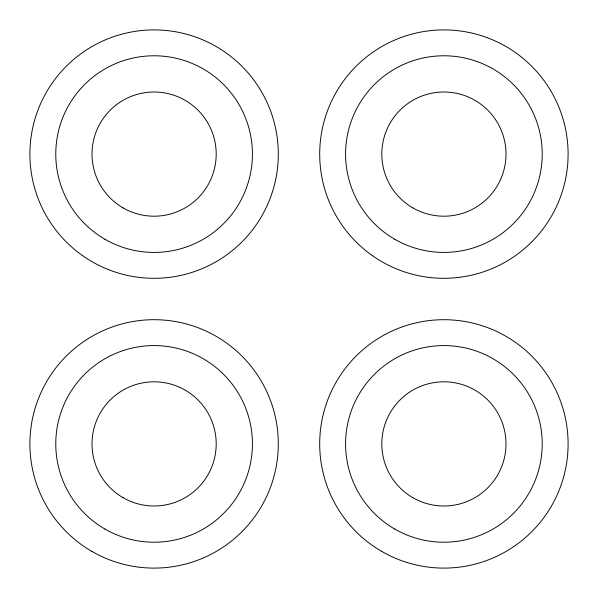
<?xml version="1.0" encoding="UTF-8"?>
<svg xmlns="http://www.w3.org/2000/svg" width="598" height="598" viewBox="0 0 598 598"><rect width="100%" height="100%" fill="white"/><g stroke="black" fill="none" stroke-linecap="round" stroke-linejoin="round"><path stroke-width="0.9" d="M381.801 551.461A124.197 124.197 0 0 0 568.1 443.903A124.197 124.197 0 0 0 381.801 336.338A124.197 124.197 0 0 0 381.801 551.461M394.74 529.051A98.326 98.326 0 0 0 542.222 443.903A98.326 98.326 0 0 0 394.74 358.748A98.326 98.326 0 0 0 394.74 529.051M412.852 497.678A62.102 62.102 0 0 0 505.998 443.903A62.102 62.102 0 0 0 412.852 390.12A62.102 62.102 0 0 0 412.852 497.678M92.002 551.461A124.197 124.197 0 0 0 278.302 443.903A124.197 124.197 0 0 0 92.002 336.338A124.197 124.197 0 0 0 92.002 551.461M104.934 529.051A98.326 98.326 0 0 0 252.423 443.903A98.326 98.326 0 0 0 104.934 358.748A98.326 98.326 0 0 0 104.934 529.051M123.053 497.678A62.102 62.102 0 0 0 216.199 443.903A62.102 62.102 0 0 0 123.053 390.12A62.102 62.102 0 0 0 123.053 497.678M372.39 255.645A124.197 124.197 0 0 0 567.599 165.257A124.197 124.197 0 0 0 391.712 41.397A124.197 124.197 0 0 0 372.39 255.645M394.74 239.252A98.326 98.326 0 0 0 542.222 154.097A98.326 98.326 0 0 0 394.74 68.949A98.326 98.326 0 0 0 394.74 239.252M412.852 207.88A62.102 62.102 0 0 0 505.998 154.097A62.102 62.102 0 0 0 412.852 100.322A62.102 62.102 0 0 0 412.852 207.88M82.584 255.645A124.197 124.197 0 0 0 277.801 165.257A124.197 124.197 0 0 0 101.914 41.397A124.197 124.197 0 0 0 82.584 255.645M104.934 239.252A98.326 98.326 0 0 0 252.423 154.097A98.326 98.326 0 0 0 104.934 68.949A98.326 98.326 0 0 0 104.934 239.252M123.053 207.88A62.102 62.102 0 0 0 216.199 154.097A62.102 62.102 0 0 0 123.053 100.322A62.102 62.102 0 0 0 123.053 207.88"/></g></svg>
